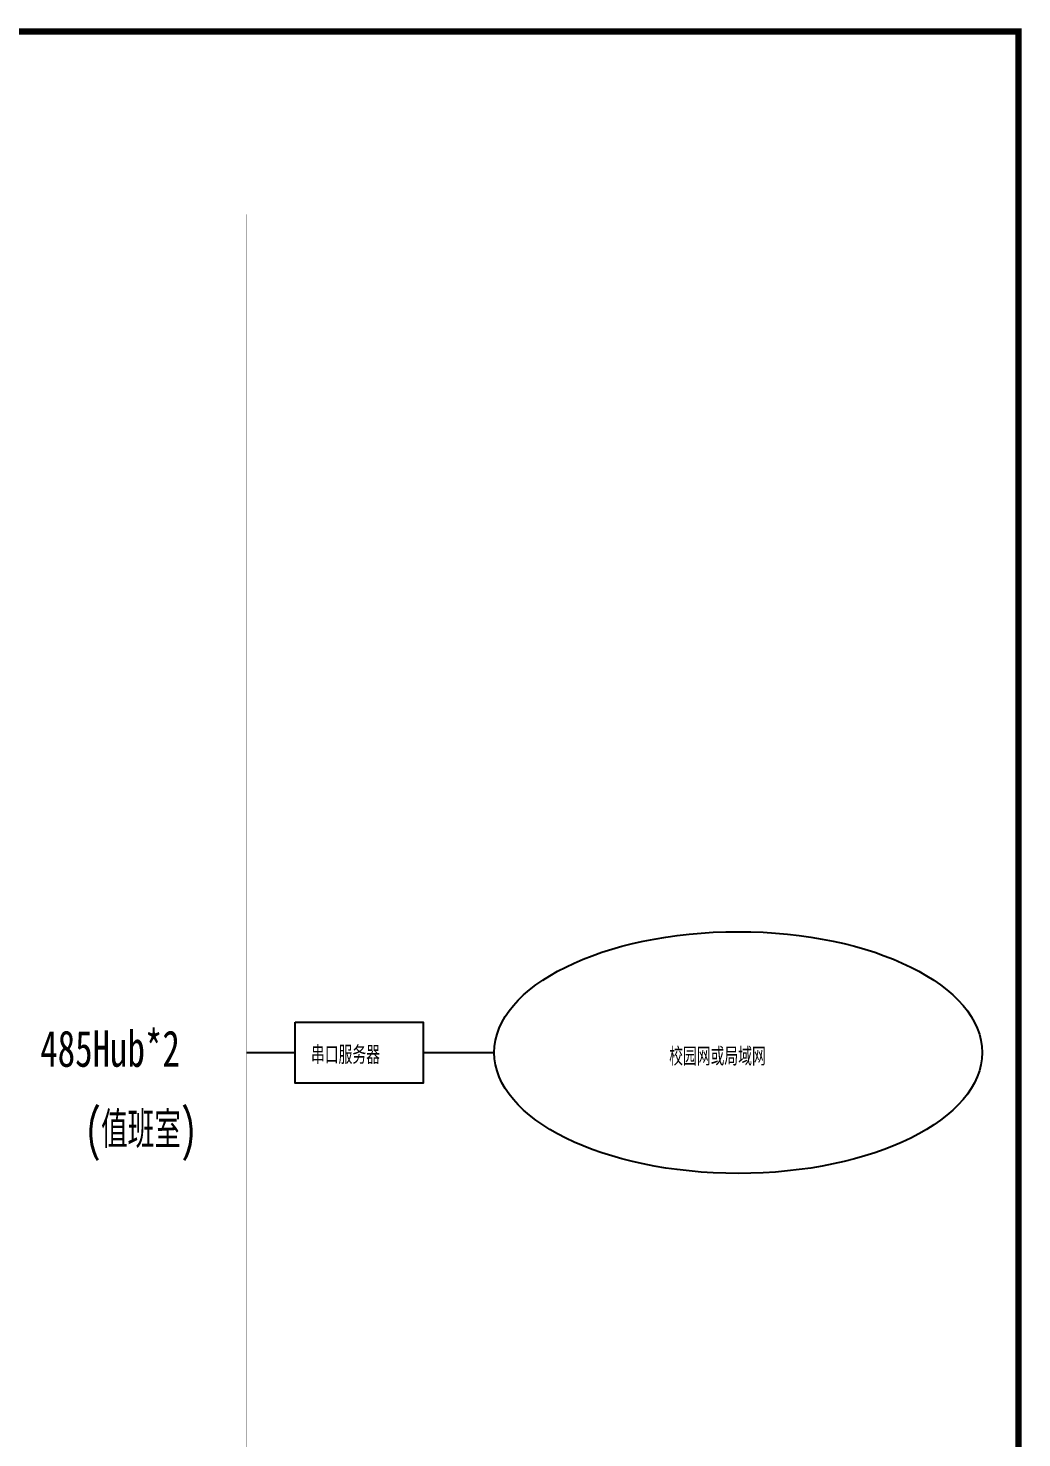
# Model space of a CAD drawing. Header units: millimetres. Extents: x -14098 to 347972, y -58509 to 133182.
# Drawn here: x 197188 to 224571, y 78253 to 117090 of the extents above; entities that cross this region are included whole.
import ezdxf

# ---------------------------------------------------------------- set-up
doc = ezdxf.new("R2010")
doc.units = ezdxf.units.MM
doc.header["$LTSCALE"] = 1000
for name, color, linetype in [('6文字层', 3, 'Continuous'), ('RD', 1, 'Continuous'), ('图框', 7, 'Continuous')]:
    doc.layers.add(name, color=color, linetype=linetype)
doc.styles.add('PC_TEXTSTYLE', font='simplex.shx', dxfattribs={"width": 0.707, "bigfont": 'intecad.shx'})
doc.styles.add('Z', font='romans', dxfattribs={"width": 0.8, "bigfont": 'z'})
doc.styles.add('样式 1', font='', dxfattribs={"width": 0.707})
doc.styles.get('样式 1').set_extended_font_data('KaiTi_GB2312')

msp = doc.modelspace()

# ---------------------------------------------------------------- linework, layer by layer
at = {"color": 4}
for p, q in [((203204, 88867), (204542, 88867)), ((208072, 88867), (210031, 88867))]:
    msp.add_line(p, q, dxfattribs=at)
msp.add_lwpolyline([(204542, 89707), (208072, 89707), (208072, 88027), (204542, 88027)], close=True)
at = {"color": 3}
msp.add_ellipse((216756, 88867), major_axis=(6725, 0), ratio=0.495242, start_param=-3.141592653589793, end_param=3.141592653589793, dxfattribs=at)
at = {"layer": 'RD', "const_width": 1}
msp.add_lwpolyline([(196826, 111965), (196826, 65770), (203204, 65770), (203204, 111965), (196826, 111965)], dxfattribs=at)
at = {"layer": '图框', "color": 7, "const_width": 180}
msp.add_lwpolyline([(110481, 39000), (224481, 39000), (224481, 117000), (110481, 117000)], close=True, dxfattribs=at)
msp.add_lwpolyline([(110481, 39000), (224481, 39000), (224481, 117000), (110481, 117000)], close=True, dxfattribs=at)

# ---------------------------------------------------------------- texts
at = {"layer": '6文字层'}
for s, height, style, width, p in [('485Hub*2', 1000, '样式 1', 0.707, (197520, 88475)), ('串口服务器', 500, 'Z', 0.8, (204982, 88552)), ('校园网或局域网', 500, 'Z', 0.8, (214854, 88509))]:
    msp.add_text(s, height=height, dxfattribs=dict(at, style=style, width=width)).set_placement(p)
at = {"layer": '6文字层', "color": 4, "style": 'PC_TEXTSTYLE', "width": 0.667}
msp.add_text('(值班室)', height=1000, dxfattribs=at).set_placement((198796, 86235))

doc.saveas('drawing.dxf')
